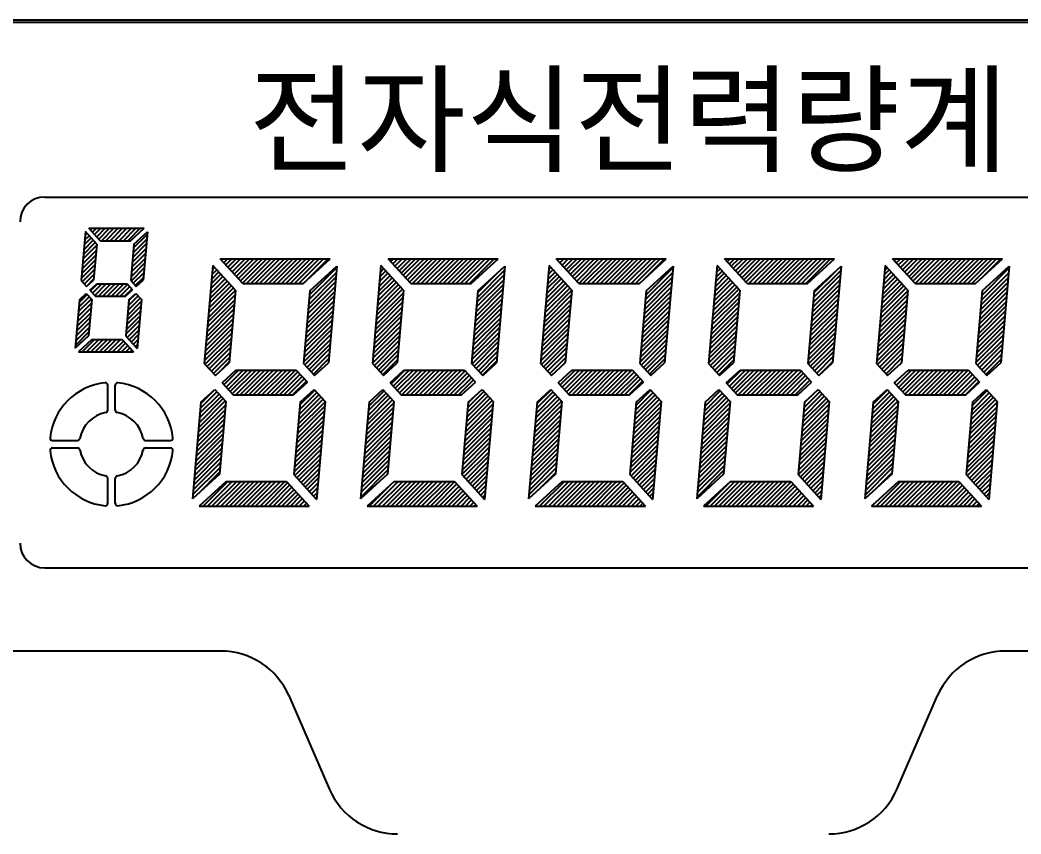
# Model space of a CAD drawing. Header units: millimetres. Extents: x 0 to 210250, y 0 to 148500.
# Drawn here: x 86733 to 89568, y 126337 to 128642 of the extents above; entities that cross this region are included whole.
import ezdxf

# ---------------------------------------------------------------- set-up
doc = ezdxf.new("R2010")
doc.units = ezdxf.units.MM
doc.header["$LTSCALE"] = 250
doc.header["$MEASUREMENT"] = 0
doc.layers.add('원격검침', color=3, linetype='Continuous')
doc.styles.add('울릉도M', font='')
doc.styles.get('울릉도M').set_extended_font_data('HY울릉도L')

msp = doc.modelspace()

# ---------------------------------------------------------------- linework, layer by layer
at = {"layer": '원격검침', "color": 3}
for p, q in [((91445.4, 128641.6), (85364.8, 128641.6)), ((91445.4, 128634.6), (85364.8, 128634.6)), ((86803.2, 128140.5), (90022.4, 128140.5)), ((86918.2, 128042.5), (86906.1, 127903.9)), ((86916.1, 128018.5), (86928.7, 128031)), ((86917.3, 128032.1), (86922.8, 128037.5)), ((86950.3, 128007.5), (86918.2, 128042.5)), ((86928.5, 128051.9), (87084.3, 128051.9)), ((86960.6, 128016.9), (86928.5, 128051.9)), ((86932.7, 128047.4), (86937.2, 128051.9)), ((86938.6, 128041), (86949.5, 128051.9)), ((86944.5, 128034.5), (86961.9, 128051.9)), ((86950.4, 128028), (86974.3, 128051.9)), ((86956.3, 128021.6), (86986.6, 128051.9)), ((86964, 128016.9), (86999, 128051.9)), ((86976.4, 128016.9), (87011.4, 128051.9)), ((86988.8, 128016.9), (87023.8, 128051.9)), ((87001.1, 128016.9), (87036.1, 128051.9)), ((87013.5, 128016.9), (87048.5, 128051.9)), ((87025.9, 128016.9), (87060.9, 128051.9)), ((87038.3, 128016.9), (87073.2, 128051.9)), ((87046.1, 128016.9), (87084.3, 128051.9)), ((87054.7, 127996.2), (87093.2, 128034.7)), ((87055.6, 128006.6), (87093.8, 128041.6)), ((87093.8, 128041.6), (87081.8, 127904.8)), ((86911.4, 127964.3), (86949.9, 128002.8)), ((86912.6, 127977.8), (86946.4, 128011.7)), ((86913.7, 127991.4), (86940.5, 128018.1)), ((86914.9, 128004.9), (86934.6, 128024.6)), ((86950.3, 128007.5), (86941.3, 127904.8)), ((86960.6, 128016.9), (87046.1, 128016.9)), ((87055.6, 128006.6), (87046.6, 127903.9)), ((87052.3, 127969.1), (87090.8, 128007.6)), ((87053.5, 127982.7), (87092, 128021.2)), ((86909, 127937.2), (86947.5, 127975.6)), ((86910.2, 127950.7), (86948.7, 127989.2)), ((87049.9, 127942), (87088.4, 127980.5)), ((87051.1, 127955.5), (87089.6, 127994)), ((86906.6, 127910), (86945.1, 127948.5)), ((86907.8, 127923.6), (86946.3, 127962.1)), ((87047.5, 127914.9), (87086, 127953.4)), ((87048.7, 127928.4), (87087.2, 127966.9)), ((87279.4, 127946.6), (87255.1, 127669.5)), ((87278.4, 127935.4), (87284.3, 127941.3)), ((87343.5, 127876.6), (87279.4, 127946.6)), ((87300, 127965.5), (87611.6, 127965.5)), ((87364.2, 127895.5), (87300, 127965.5)), ((87304.1, 127961.1), (87308.5, 127965.5)), ((87310, 127954.6), (87320.9, 127965.5)), ((87315.9, 127948.2), (87333.2, 127965.5)), ((87321.8, 127941.7), (87345.6, 127965.5)), ((87327.7, 127935.3), (87358, 127965.5)), ((87333.6, 127928.8), (87370.3, 127965.5)), ((87339.6, 127922.3), (87382.7, 127965.5)), ((87345.5, 127915.9), (87395.1, 127965.5)), ((87351.4, 127909.4), (87407.5, 127965.5)), ((87357.3, 127903), (87419.8, 127965.5)), ((87363.2, 127896.5), (87432.2, 127965.5)), ((87374.6, 127895.5), (87444.6, 127965.5)), ((87387, 127895.5), (87456.9, 127965.5)), ((87399.3, 127895.5), (87469.3, 127965.5)), ((87411.7, 127895.5), (87481.7, 127965.5)), ((87424.1, 127895.5), (87494, 127965.5)), ((87436.4, 127895.5), (87506.4, 127965.5)), ((87448.8, 127895.5), (87518.8, 127965.5)), ((87461.2, 127895.5), (87531.2, 127965.5)), ((87473.6, 127895.5), (87543.5, 127965.5)), ((87485.9, 127895.5), (87555.9, 127965.5)), ((87498.3, 127895.5), (87568.3, 127965.5)), ((87510.7, 127895.5), (87580.6, 127965.5)), ((87523, 127895.5), (87593, 127965.5)), ((87535.2, 127895.5), (87611.6, 127965.5)), ((87537.7, 127897.8), (87605.4, 127965.5)), ((87553.1, 127863.8), (87630.1, 127940.7)), ((87554.1, 127874.9), (87630.5, 127944.9)), ((87630.5, 127944.9), (87606.5, 127671.2)), ((87755.3, 127946.6), (87731, 127669.5)), ((87754.9, 127941.8), (87757.4, 127944.3)), ((87819.4, 127876.6), (87755.3, 127946.6)), ((87775.9, 127965.5), (88087.5, 127965.5)), ((87840, 127895.5), (87775.9, 127965.5)), ((87777.2, 127964.1), (87778.6, 127965.5)), ((87783.1, 127957.6), (87791, 127965.5)), ((87789, 127951.2), (87803.3, 127965.5)), ((87794.9, 127944.7), (87815.7, 127965.5)), ((87800.9, 127938.3), (87828.1, 127965.5)), ((87806.8, 127931.8), (87840.4, 127965.5)), ((87812.7, 127925.4), (87852.8, 127965.5)), ((87818.6, 127918.9), (87865.2, 127965.5)), ((87824.5, 127912.4), (87877.6, 127965.5)), ((87830.4, 127906), (87889.9, 127965.5)), ((87836.3, 127899.5), (87902.3, 127965.5)), ((87844.7, 127895.5), (87914.7, 127965.5)), ((87857.1, 127895.5), (87927, 127965.5)), ((87869.4, 127895.5), (87939.4, 127965.5)), ((87881.8, 127895.5), (87951.8, 127965.5)), ((87894.2, 127895.5), (87964.2, 127965.5)), ((87906.5, 127895.5), (87976.5, 127965.5)), ((87918.9, 127895.5), (87988.9, 127965.5)), ((87931.3, 127895.5), (88001.3, 127965.5)), ((87943.7, 127895.5), (88013.6, 127965.5)), ((87956, 127895.5), (88026, 127965.5)), ((87968.4, 127895.5), (88038.4, 127965.5)), ((87980.8, 127895.5), (88050.8, 127965.5)), ((87993.1, 127895.5), (88063.1, 127965.5)), ((88005.5, 127895.5), (88075.5, 127965.5)), ((88011.1, 127895.5), (88087.5, 127965.5)), ((88030, 127874.9), (88106.4, 127944.9)), ((88106.4, 127944.9), (88082.4, 127671.2)), ((88231.2, 127946.6), (88206.9, 127669.5)), ((88230.1, 127934.5), (88236.4, 127940.8)), ((88295.3, 127876.6), (88231.2, 127946.6)), ((88251.8, 127965.5), (88563.3, 127965.5)), ((88315.9, 127895.5), (88251.8, 127965.5)), ((88256.2, 127960.7), (88261.1, 127965.5)), ((88262.1, 127954.2), (88273.4, 127965.5)), ((88268.1, 127947.7), (88285.8, 127965.5)), ((88274, 127941.3), (88298.2, 127965.5)), ((88279.9, 127934.8), (88310.6, 127965.5)), ((88285.8, 127928.4), (88322.9, 127965.5)), ((88291.7, 127921.9), (88335.3, 127965.5)), ((88297.6, 127915.5), (88347.7, 127965.5)), ((88303.6, 127909), (88360, 127965.5)), ((88309.5, 127902.6), (88372.4, 127965.5)), ((88315.4, 127896.1), (88384.8, 127965.5)), ((88327.2, 127895.5), (88397.2, 127965.5)), ((88339.5, 127895.5), (88409.5, 127965.5)), ((88351.9, 127895.5), (88412.8, 127956.4)), ((88364.3, 127895.5), (88412.8, 127944)), ((88412.8, 127956.4), (88421.9, 127965.5)), ((88412.8, 127944), (88434.3, 127965.5)), ((88412.8, 127931.7), (88446.6, 127965.5)), ((88412.8, 127919.3), (88459, 127965.5)), ((88412.8, 127906.9), (88471.4, 127965.5)), ((88413.8, 127895.5), (88483.8, 127965.5)), ((88426.1, 127895.5), (88496.1, 127965.5)), ((88438.5, 127895.5), (88508.5, 127965.5)), ((88450.9, 127895.5), (88520.9, 127965.5)), ((88463.3, 127895.5), (88533.2, 127965.5)), ((88475.6, 127895.5), (88545.6, 127965.5)), ((88487, 127895.5), (88563.3, 127965.5)), ((88499.3, 127906.8), (88558, 127965.5)), ((88505.9, 127874.9), (88582.3, 127944.9)), ((88582.3, 127944.9), (88558.3, 127671.2)), ((88707, 127946.6), (88682.8, 127669.5)), ((88706.5, 127940.8), (88709.5, 127943.9)), ((88771.2, 127876.6), (88707, 127946.6)), ((88727.7, 127965.5), (89039.2, 127965.5)), ((88791.8, 127895.5), (88727.7, 127965.5)), ((88729.4, 127963.7), (88731.2, 127965.5)), ((88735.3, 127957.2), (88743.6, 127965.5)), ((88741.2, 127950.8), (88755.9, 127965.5)), ((88747.1, 127944.3), (88768.3, 127965.5)), ((88753, 127937.8), (88780.7, 127965.5)), ((88758.9, 127931.4), (88793, 127965.5)), ((88764.8, 127924.9), (88805.4, 127965.5)), ((88770.8, 127918.5), (88817.8, 127965.5)), ((88776.7, 127912), (88830.2, 127965.5)), ((88782.6, 127905.6), (88842.5, 127965.5)), ((88788.5, 127899.1), (88854.9, 127965.5)), ((88797.3, 127895.5), (88867.3, 127965.5)), ((88809.7, 127895.5), (88879.6, 127965.5)), ((88822, 127895.5), (88892, 127965.5)), ((88834.4, 127895.5), (88904.4, 127965.5)), ((88846.8, 127895.5), (88916.8, 127965.5)), ((88859.1, 127895.5), (88929.1, 127965.5)), ((88871.5, 127895.5), (88941.5, 127965.5)), ((88883.9, 127895.5), (88953.9, 127965.5)), ((88896.3, 127895.5), (88966.2, 127965.5)), ((88908.6, 127895.5), (88978.6, 127965.5)), ((88921, 127895.5), (88991, 127965.5)), ((88933.4, 127895.5), (89003.4, 127965.5)), ((88945.7, 127895.5), (89015.7, 127965.5)), ((88958.1, 127895.5), (89028.1, 127965.5)), ((88962.9, 127895.5), (89039.2, 127965.5)), ((88981.8, 127874.9), (89058.1, 127944.9)), ((89058.1, 127944.9), (89034.2, 127671.2)), ((89182.9, 127946.6), (89158.7, 127669.5)), ((89247.1, 127876.6), (89182.9, 127946.6)), ((89203.6, 127965.5), (89515.1, 127965.5)), ((89267.7, 127895.5), (89203.6, 127965.5)), ((89208.4, 127960.2), (89213.7, 127965.5)), ((89214.3, 127953.8), (89226, 127965.5)), ((89220.2, 127947.3), (89238.4, 127965.5)), ((89226.1, 127940.9), (89250.8, 127965.5)), ((89232.1, 127934.4), (89263.2, 127965.5)), ((89238, 127927.9), (89275.5, 127965.5)), ((89243.9, 127921.5), (89287.9, 127965.5)), ((89249.8, 127915), (89300.3, 127965.5)), ((89255.7, 127908.6), (89312.6, 127965.5)), ((89261.6, 127902.1), (89325, 127965.5)), ((89267.5, 127895.7), (89337.4, 127965.5)), ((89279.8, 127895.5), (89349.8, 127965.5)), ((89292.1, 127895.5), (89362.1, 127965.5)), ((89304.5, 127895.5), (89374.5, 127965.5)), ((89316.9, 127895.5), (89386.9, 127965.5)), ((89329.3, 127895.5), (89399.2, 127965.5)), ((89341.6, 127895.5), (89411.6, 127965.5)), ((89354, 127895.5), (89424, 127965.5)), ((89366.4, 127895.5), (89436.4, 127965.5)), ((89378.7, 127895.5), (89448.7, 127965.5)), ((89391.1, 127895.5), (89461.1, 127965.5)), ((89403.5, 127895.5), (89473.5, 127965.5)), ((89415.9, 127895.5), (89485.8, 127965.5)), ((89428.2, 127895.5), (89498.2, 127965.5)), ((89438.7, 127895.5), (89515.1, 127965.5)), ((89457.7, 127874.9), (89534, 127944.9)), ((89460.9, 127915.8), (89510.6, 127965.5)), ((89534, 127944.9), (89510.1, 127671.2)), ((86909.3, 127900.4), (86943.9, 127935)), ((86915.2, 127893.9), (86942.7, 127921.4)), ((87047.7, 127902.7), (87084.9, 127939.8)), ((87053.6, 127896.2), (87083.7, 127926.3)), ((87059.6, 127889.8), (87082.5, 127912.7)), ((87273.7, 127881.2), (87307.9, 127915.4)), ((87274.9, 127894.8), (87302, 127921.9)), ((87276, 127908.3), (87296.1, 127928.4)), ((87277.2, 127921.9), (87290.2, 127934.8)), ((87550.8, 127836.6), (87627.8, 127913.6)), ((87552, 127850.2), (87628.9, 127927.2)), ((87750.1, 127887.5), (87781, 127918.5)), ((87751.3, 127901.1), (87775.1, 127924.9)), ((87752.5, 127914.6), (87769.2, 127931.4)), ((87753.7, 127928.2), (87763.3, 127937.8)), ((88027.2, 127843), (88104.2, 127920)), ((88028.4, 127856.5), (88105.4, 127933.5)), ((88029.6, 127870.1), (88082.2, 127922.7)), ((88225.4, 127880.3), (88260.1, 127915)), ((88226.5, 127893.8), (88254.2, 127921.5)), ((88227.7, 127907.4), (88248.2, 127927.9)), ((88228.9, 127921), (88242.3, 127934.4)), ((88376.7, 127895.5), (88412.8, 127931.7)), ((88389, 127895.5), (88412.8, 127919.3)), ((88502.5, 127835.7), (88579.4, 127912.7)), ((88503.6, 127849.3), (88580.6, 127926.3)), ((88504.8, 127862.9), (88581.8, 127939.8)), ((88701.8, 127886.6), (88733.2, 127918)), ((88703, 127900.2), (88727.3, 127924.5)), ((88704.2, 127913.7), (88721.4, 127930.9)), ((88705.4, 127927.3), (88715.5, 127937.4)), ((88978.9, 127842.1), (89055.9, 127919.1)), ((88980.1, 127855.6), (89057.1, 127932.6)), ((88981.3, 127869.2), (89043.8, 127931.7)), ((89177, 127879.4), (89212.2, 127914.6)), ((89178.2, 127892.9), (89206.3, 127921)), ((89179.4, 127906.5), (89200.4, 127927.5)), ((89180.6, 127920.1), (89194.5, 127934)), ((89181.8, 127933.6), (89188.6, 127940.4)), ((89455.3, 127848.4), (89532.3, 127925.4)), ((89456.5, 127861.9), (89533.5, 127938.9)), ((86906.1, 127903.9), (86921.7, 127886.8)), ((86921.2, 127887.5), (86941.6, 127907.9)), ((86921.7, 127886.8), (86941.3, 127904.8)), ((86931.2, 127876.5), (86950.7, 127894.5)), ((86933, 127874.5), (86952.9, 127894.5)), ((86938.9, 127868.1), (86965.3, 127894.5)), ((86944.8, 127861.6), (86977.6, 127894.5)), ((86950.7, 127894.5), (87036.3, 127894.5)), ((86955, 127859.5), (86990, 127894.5)), ((86967.4, 127859.5), (87002.4, 127894.5)), ((86979.8, 127859.5), (87014.8, 127894.5)), ((86992.1, 127859.5), (87027.1, 127894.5)), ((87004.5, 127859.5), (87037.8, 127892.8)), ((87016.9, 127859.5), (87043.7, 127886.3)), ((87036.3, 127894.5), (87051.9, 127877.4)), ((87046.6, 127903.9), (87062.2, 127886.8)), ((87062.2, 127886.8), (87081.8, 127904.8)), ((87268.9, 127827), (87331.6, 127889.6)), ((87270.1, 127840.5), (87325.7, 127896.1)), ((87271.3, 127854.1), (87319.7, 127902.5)), ((87272.5, 127867.6), (87313.8, 127909)), ((87364.2, 127895.5), (87535.2, 127895.5)), ((87548.4, 127809.5), (87625.4, 127886.5)), ((87549.6, 127823.1), (87626.6, 127900.1)), ((87744.2, 127819.7), (87810.6, 127886.2)), ((87745.4, 127833.3), (87804.7, 127892.6)), ((87746.5, 127846.9), (87798.8, 127899.1)), ((87747.7, 127860.4), (87792.9, 127905.5)), ((87748.9, 127874), (87787, 127912)), ((87840, 127895.5), (88011.1, 127895.5)), ((88024.8, 127815.9), (88101.8, 127892.8)), ((88026, 127829.4), (88103, 127906.4)), ((88220.6, 127826.1), (88283.7, 127889.2)), ((88221.8, 127839.6), (88277.8, 127895.6)), ((88223, 127853.2), (88271.9, 127902.1)), ((88224.2, 127866.7), (88266, 127908.6)), ((88315.9, 127895.5), (88487, 127895.5)), ((88401.4, 127895.5), (88412.8, 127906.9)), ((88500.1, 127808.6), (88577.1, 127885.6)), ((88501.3, 127822.2), (88578.3, 127899.2)), ((88695.9, 127818.8), (88762.8, 127885.7)), ((88697, 127832.4), (88756.9, 127892.2)), ((88698.2, 127845.9), (88751, 127898.7)), ((88699.4, 127859.5), (88745, 127905.1)), ((88700.6, 127873.1), (88739.1, 127911.6)), ((88791.8, 127895.5), (88962.9, 127895.5)), ((88976.5, 127815), (89053.5, 127891.9)), ((88977.7, 127828.5), (89054.7, 127905.5)), ((89172.3, 127825.2), (89235.9, 127888.8)), ((89173.5, 127838.7), (89230, 127895.2)), ((89174.7, 127852.3), (89224.1, 127901.7)), ((89175.9, 127865.8), (89218.2, 127908.1)), ((89267.7, 127895.5), (89438.7, 127895.5)), ((89451.8, 127807.7), (89528.8, 127884.7)), ((89453, 127821.3), (89529.9, 127898.3)), ((89454.1, 127834.8), (89531.1, 127911.8)), ((86899.5, 127828.7), (86929, 127858.2)), ((86900.7, 127842.2), (86923.1, 127864.6)), ((86901.3, 127849.1), (86920.9, 127867.1)), ((86920.9, 127867.1), (86936.5, 127850)), ((86931.2, 127876.5), (86946.8, 127859.5)), ((86946.8, 127859.5), (87032.3, 127859.5)), ((87029.2, 127859.5), (87049.6, 127879.9)), ((87032.3, 127859.5), (87051.9, 127877.4)), ((87040.4, 127833.5), (87067.4, 127860.5)), ((87041.6, 127847.1), (87061.5, 127866.9)), ((87041.8, 127849.1), (87061.4, 127867.1)), ((87061.4, 127867.1), (87077, 127850)), ((87265.4, 127786.3), (87342.4, 127863.3)), ((87266.6, 127799.9), (87343.4, 127876.7)), ((87267.7, 127813.4), (87337.5, 127883.2)), ((87343.5, 127876.6), (87325.5, 127671.2)), ((87554.1, 127874.9), (87536.1, 127669.5)), ((87546, 127782.4), (87623, 127859.4)), ((87547.2, 127796), (87624.2, 127873)), ((87740.6, 127779.1), (87817.6, 127856)), ((87741.8, 127792.6), (87818.8, 127869.6)), ((87743, 127806.2), (87816.5, 127879.7)), ((87819.4, 127876.6), (87801.4, 127671.2)), ((88030, 127874.9), (88012, 127669.5)), ((88022.5, 127788.7), (88099.4, 127865.7)), ((88023.7, 127802.3), (88100.6, 127879.3)), ((88217.1, 127785.4), (88294, 127862.4)), ((88218.2, 127798.9), (88295.2, 127875.9)), ((88219.4, 127812.5), (88289.7, 127882.7)), ((88295.3, 127876.6), (88277.3, 127671.2)), ((88505.9, 127874.9), (88487.9, 127669.5)), ((88497.7, 127781.5), (88574.7, 127858.5)), ((88498.9, 127795.1), (88575.9, 127872.1)), ((88693.5, 127791.7), (88770.5, 127868.7)), ((88694.7, 127805.3), (88768.7, 127879.3)), ((88771.2, 127876.6), (88753.2, 127671.2)), ((88981.8, 127874.9), (88963.8, 127669.5)), ((88974.2, 127787.8), (89051.1, 127864.8)), ((88975.3, 127801.4), (89052.3, 127878.4)), ((89168.7, 127784.5), (89245.7, 127861.5)), ((89169.9, 127798), (89246.9, 127875)), ((89171.1, 127811.6), (89241.8, 127882.3)), ((89247.1, 127876.6), (89229.1, 127671.2)), ((89457.7, 127874.9), (89439.7, 127669.5)), ((89449.4, 127780.6), (89526.4, 127857.6)), ((89450.6, 127794.2), (89527.6, 127871.1)), ((86901.3, 127849.1), (86889.3, 127712.3)), ((86897.1, 127801.6), (86935.6, 127840.1)), ((86898.3, 127815.1), (86934.9, 127851.7)), ((86936.5, 127850), (86927.5, 127747.3)), ((87041.8, 127849.1), (87032.8, 127746.4)), ((87036.9, 127792.9), (87075.4, 127831.4)), ((87038.1, 127806.4), (87076.6, 127844.9)), ((87039.2, 127820), (87073.3, 127854)), ((87077, 127850), (87064.9, 127711.5)), ((87263, 127759.2), (87340, 127836.2)), ((87264.2, 127772.7), (87341.2, 127849.7)), ((87543.7, 127755.3), (87620.6, 127832.3)), ((87544.8, 127768.9), (87621.8, 127845.8)), ((87738.2, 127751.9), (87815.2, 127828.9)), ((87739.4, 127765.5), (87816.4, 127842.5)), ((88020.1, 127761.6), (88097.1, 127838.6)), ((88021.3, 127775.2), (88098.3, 127852.2)), ((88214.7, 127758.3), (88291.7, 127835.3)), ((88215.9, 127771.8), (88292.9, 127848.8)), ((88495.3, 127754.4), (88572.3, 127831.4)), ((88496.5, 127768), (88573.5, 127844.9)), ((88689.9, 127751), (88766.9, 127828)), ((88691.1, 127764.6), (88768.1, 127841.6)), ((88692.3, 127778.2), (88769.3, 127855.1)), ((88971.8, 127760.7), (89048.8, 127837.7)), ((88973, 127774.3), (89050, 127851.3)), ((89166.4, 127757.4), (89243.4, 127834.4)), ((89167.6, 127770.9), (89244.5, 127847.9)), ((89447, 127753.5), (89524, 127830.5)), ((89448.2, 127767), (89525.2, 127844)), ((86893.6, 127760.9), (86932.1, 127799.4)), ((86894.8, 127774.5), (86933.3, 127813)), ((86896, 127788), (86934.4, 127826.5)), ((87034.5, 127765.7), (87073, 127804.2)), ((87035.7, 127779.3), (87074.2, 127817.8)), ((87260.6, 127732.1), (87337.6, 127809.1)), ((87261.8, 127745.6), (87338.8, 127822.6)), ((87541.3, 127728.2), (87618.3, 127805.2)), ((87542.5, 127741.7), (87619.5, 127818.7)), ((87735.9, 127724.8), (87812.9, 127801.8)), ((87737.1, 127738.4), (87814, 127815.4)), ((88017.7, 127734.5), (88094.7, 127811.5)), ((88018.9, 127748.1), (88095.9, 127825.1)), ((88212.3, 127731.2), (88289.3, 127808.1)), ((88213.5, 127744.7), (88290.5, 127821.7)), ((88493, 127727.3), (88570, 127804.3)), ((88494.2, 127740.8), (88571.1, 127817.8)), ((88687.6, 127723.9), (88764.5, 127800.9)), ((88688.7, 127737.5), (88765.7, 127814.5)), ((88969.4, 127733.6), (89046.4, 127810.6)), ((88970.6, 127747.2), (89047.6, 127824.1)), ((89164, 127730.3), (89241, 127807.2)), ((89165.2, 127743.8), (89242.2, 127820.8)), ((89444.7, 127726.4), (89521.6, 127803.4)), ((89445.8, 127739.9), (89522.8, 127816.9)), ((86891.2, 127733.8), (86929.7, 127772.3)), ((86892.4, 127747.3), (86930.9, 127785.8)), ((87033.3, 127752.2), (87071.8, 127790.7)), ((87036.2, 127742.7), (87070.6, 127777.1)), ((87258.2, 127705), (87335.2, 127781.9)), ((87259.4, 127718.5), (87336.4, 127795.5)), ((87538.9, 127701.1), (87615.9, 127778.1)), ((87540.1, 127714.6), (87617.1, 127791.6)), ((87733.5, 127697.7), (87810.5, 127774.7)), ((87734.7, 127711.3), (87811.7, 127788.3)), ((88014.2, 127693.8), (88091.1, 127770.8)), ((88015.3, 127707.4), (88092.3, 127784.4)), ((88016.5, 127721), (88093.5, 127797.9)), ((88209.9, 127704), (88286.9, 127781)), ((88211.1, 127717.6), (88288.1, 127794.6)), ((88490.6, 127700.2), (88567.6, 127777.2)), ((88491.8, 127713.7), (88568.8, 127790.7)), ((88685.2, 127696.8), (88762.2, 127773.8)), ((88686.4, 127710.4), (88763.4, 127787.4)), ((88967, 127706.5), (89044, 127783.5)), ((88968.2, 127720), (89045.2, 127797)), ((89161.6, 127703.1), (89238.6, 127780.1)), ((89162.8, 127716.7), (89239.8, 127793.7)), ((89442.3, 127699.3), (89519.3, 127776.2)), ((89443.5, 127712.8), (89520.5, 127789.8)), ((86927.5, 127747.3), (86889.3, 127712.3)), ((86890, 127720.2), (86928.5, 127758.7)), ((87032.8, 127746.4), (87064.9, 127711.5)), ((87042.1, 127736.3), (87069.4, 127763.6)), ((87048.1, 127729.8), (87068.2, 127750)), ((87255.9, 127677.8), (87332.9, 127754.8)), ((87257.1, 127691.4), (87334, 127768.4)), ((87536.5, 127674), (87613.5, 127750.9)), ((87537.7, 127687.5), (87614.7, 127764.5)), ((87731.1, 127670.6), (87808.1, 127747.6)), ((87732.3, 127684.2), (87809.3, 127761.1)), ((88013, 127680.3), (88090, 127757.3)), ((88013.2, 127668.2), (88088.8, 127743.7)), ((88207.6, 127676.9), (88284.6, 127753.9)), ((88208.8, 127690.5), (88285.7, 127767.5)), ((88488.2, 127673.1), (88565.2, 127750)), ((88489.4, 127686.6), (88566.4, 127763.6)), ((88682.8, 127669.7), (88759.8, 127746.7)), ((88684, 127683.3), (88761, 127760.2)), ((88964.7, 127679.4), (89041.6, 127756.4)), ((88965.4, 127667.7), (89040.5, 127742.8)), ((88965.8, 127692.9), (89042.8, 127769.9)), ((89159.3, 127676), (89236.2, 127753)), ((89160.4, 127689.6), (89237.4, 127766.6)), ((89439.9, 127672.1), (89516.9, 127749.1)), ((89441.1, 127685.7), (89518.1, 127762.7)), ((86937, 127737), (86898.8, 127702)), ((86908.9, 127702), (86943.9, 127737)), ((86921.3, 127702), (86956.3, 127737)), ((86933.6, 127702), (86968.6, 127737)), ((86937, 127737), (87022.5, 127737)), ((86946, 127702), (86981, 127737)), ((86958.4, 127702), (86993.4, 127737)), ((86970.8, 127702), (87005.7, 127737)), ((86983.1, 127702), (87018.1, 127737)), ((86995.5, 127702), (87026.3, 127732.8)), ((87007.9, 127702), (87032.2, 127726.4)), ((87020.2, 127702), (87038.1, 127719.9)), ((87022.5, 127737), (87054.6, 127702)), ((87054, 127723.4), (87067.1, 127736.4)), ((87059.9, 127716.9), (87065.9, 127722.9)), ((87257.4, 127667), (87331.7, 127741.3)), ((87263.3, 127660.5), (87330.5, 127727.7)), ((87269.2, 127654.1), (87329.3, 127714.1)), ((87540.1, 127665.2), (87612.3, 127737.4)), ((87546, 127658.7), (87611.2, 127723.8)), ((87736.5, 127663.6), (87806.9, 127734)), ((87742.4, 127657.1), (87805.7, 127720.5)), ((88019.1, 127661.7), (88087.6, 127730.2)), ((88025.1, 127655.3), (88086.4, 127716.6)), ((88209.6, 127666.6), (88283.4, 127740.4)), ((88215.5, 127660.1), (88282.2, 127726.8)), ((88492.3, 127664.7), (88564, 127736.5)), ((88498.2, 127658.3), (88562.8, 127722.9)), ((88688.6, 127663.1), (88758.6, 127733.1)), ((88694.5, 127656.7), (88757.4, 127719.6)), ((88971.3, 127661.3), (89039.3, 127729.2)), ((88977.2, 127654.8), (89038.1, 127715.7)), ((89161.7, 127666.1), (89235.1, 127739.5)), ((89167.7, 127659.7), (89233.9, 127725.9)), ((89444.4, 127664.3), (89515.7, 127735.6)), ((89450.4, 127657.8), (89514.5, 127722)), ((86898.8, 127702), (87054.6, 127702)), ((87032.6, 127702), (87044.1, 127713.5)), ((87045, 127702), (87050, 127707)), ((87275.2, 127647.6), (87328.1, 127700.6)), ((87281.1, 127641.2), (87326.9, 127687)), ((87551.9, 127652.2), (87610, 127710.3)), ((87557.9, 127645.8), (87608.8, 127696.7)), ((87748.3, 127650.6), (87804.6, 127706.9)), ((87754.2, 127644.2), (87803.4, 127693.4)), ((88031, 127648.8), (88085.2, 127703)), ((88036.9, 127642.3), (88084, 127689.5)), ((88221.4, 127653.7), (88281, 127713.2)), ((88227.3, 127647.2), (88279.8, 127699.7)), ((88233.2, 127640.8), (88278.6, 127686.1)), ((88504.1, 127651.8), (88561.7, 127709.4)), ((88510, 127645.4), (88560.5, 127695.8)), ((88700.4, 127650.2), (88756.2, 127706)), ((88706.4, 127643.8), (88755.1, 127692.5)), ((88983.1, 127648.4), (89036.9, 127702.1)), ((88989.1, 127641.9), (89035.7, 127688.6)), ((89173.6, 127653.2), (89232.7, 127712.3)), ((89179.5, 127646.8), (89231.5, 127698.8)), ((89456.3, 127651.4), (89513.3, 127708.5)), ((89462.2, 127644.9), (89512.2, 127694.9)), ((87255.1, 127669.5), (87286.4, 127635.4)), ((87286.4, 127635.4), (87325.5, 127671.2)), ((87300.8, 127648.6), (87325.7, 127673.5)), ((87536.1, 127669.5), (87567.4, 127635.4)), ((87563.8, 127639.3), (87607.6, 127683.2)), ((87567.4, 127635.4), (87606.5, 127671.2)), ((87731, 127669.5), (87762.3, 127635.4)), ((87760.1, 127637.7), (87802.2, 127679.8)), ((87762.3, 127635.4), (87801.4, 127671.2)), ((88012, 127669.5), (88043.3, 127635.4)), ((88042.8, 127635.9), (88082.8, 127675.9)), ((88043.3, 127635.4), (88082.4, 127671.2)), ((88206.9, 127669.5), (88238.2, 127635.4)), ((88238.2, 127635.4), (88277.3, 127671.2)), ((88262.5, 127657.6), (88277.4, 127672.6)), ((88487.9, 127669.5), (88519.2, 127635.4)), ((88515.9, 127638.9), (88559.3, 127682.2)), ((88519.2, 127635.4), (88558.3, 127671.2)), ((88682.8, 127669.5), (88714.1, 127635.4)), ((88712.3, 127637.3), (88753.9, 127678.9)), ((88714.1, 127635.4), (88753.2, 127671.2)), ((88963.8, 127669.5), (88995.1, 127635.4)), ((88995, 127635.5), (89034.5, 127675)), ((88995.1, 127635.4), (89034.2, 127671.2)), ((89158.7, 127669.5), (89190, 127635.4)), ((89185.4, 127640.3), (89230.3, 127685.2)), ((89190, 127635.4), (89229.1, 127671.2)), ((89224.1, 127666.7), (89229.1, 127671.7)), ((89439.7, 127669.5), (89471, 127635.4)), ((89468.1, 127638.5), (89511, 127681.3)), ((89471, 127635.4), (89510.1, 127671.2)), ((87305.3, 127614.7), (87344.5, 127650.6)), ((87310.7, 127608.9), (87352.3, 127650.6)), ((87316.6, 127602.4), (87364.7, 127650.6)), ((87322.5, 127596), (87377.1, 127650.6)), ((87328.4, 127589.5), (87389.4, 127650.6)), ((87334.3, 127583.1), (87401.8, 127650.6)), ((87344.2, 127580.6), (87414.2, 127650.6)), ((87344.5, 127650.6), (87515.5, 127650.6)), ((87356.6, 127580.6), (87426.6, 127650.6)), ((87368.9, 127580.6), (87438.9, 127650.6)), ((87381.3, 127580.6), (87451.3, 127650.6)), ((87393.7, 127580.6), (87463.7, 127650.6)), ((87406.1, 127580.6), (87476, 127650.6)), ((87418.4, 127580.6), (87488.4, 127650.6)), ((87430.8, 127580.6), (87500.8, 127650.6)), ((87443.2, 127580.6), (87513.2, 127650.6)), ((87455.5, 127580.6), (87520.3, 127645.3)), ((87467.9, 127580.6), (87526.2, 127638.9)), ((87480.3, 127580.6), (87532.1, 127632.4)), ((87515.5, 127650.6), (87546.8, 127616.4)), ((87781.2, 127614.7), (87820.3, 127650.6)), ((87783.8, 127611.9), (87822.4, 127650.6)), ((87789.7, 127605.5), (87834.8, 127650.6)), ((87795.6, 127599), (87847.2, 127650.6)), ((87801.5, 127592.5), (87859.6, 127650.6)), ((87807.4, 127586.1), (87871.9, 127650.6)), ((87814.3, 127580.6), (87884.3, 127650.6)), ((87820.3, 127650.6), (87991.4, 127650.6)), ((87826.7, 127580.6), (87896.7, 127650.6)), ((87839.1, 127580.6), (87909, 127650.6)), ((87851.4, 127580.6), (87921.4, 127650.6)), ((87863.8, 127580.6), (87933.8, 127650.6)), ((87876.2, 127580.6), (87946.1, 127650.6)), ((87888.5, 127580.6), (87958.5, 127650.6)), ((87900.9, 127580.6), (87970.9, 127650.6)), ((87913.3, 127580.6), (87983.3, 127650.6)), ((87925.7, 127580.6), (87993.4, 127648.4)), ((87938, 127580.6), (87999.3, 127641.9)), ((87950.4, 127580.6), (88005.3, 127635.4)), ((87962.8, 127580.6), (88011.2, 127629)), ((87991.4, 127650.6), (88022.7, 127616.4)), ((88257.1, 127614.7), (88296.2, 127650.6)), ((88262.8, 127608.5), (88304.9, 127650.6)), ((88268.7, 127602), (88317.3, 127650.6)), ((88274.7, 127595.6), (88329.7, 127650.6)), ((88280.6, 127589.1), (88342, 127650.6)), ((88286.5, 127582.6), (88354.4, 127650.6)), ((88296.2, 127650.6), (88467.3, 127650.6)), ((88296.8, 127580.6), (88366.8, 127650.6)), ((88309.2, 127580.6), (88379.1, 127650.6)), ((88321.5, 127580.6), (88391.5, 127650.6)), ((88333.9, 127580.6), (88403.9, 127650.6)), ((88346.3, 127580.6), (88412.8, 127647.1)), ((88358.6, 127580.6), (88412.8, 127634.8)), ((88412.8, 127647.1), (88416.3, 127650.6)), ((88412.8, 127634.8), (88428.6, 127650.6)), ((88412.8, 127622.4), (88441, 127650.6)), ((88412.8, 127610), (88453.4, 127650.6)), ((88412.8, 127597.6), (88465.7, 127650.6)), ((88412.8, 127585.3), (88472.5, 127644.9)), ((88420.5, 127580.6), (88478.4, 127638.5)), ((88432.9, 127580.6), (88484.3, 127632)), ((88467.3, 127650.6), (88498.5, 127616.4)), ((88733, 127614.7), (88772.1, 127650.6)), ((88735.9, 127611.5), (88775, 127650.6)), ((88741.9, 127605), (88787.4, 127650.6)), ((88747.8, 127598.6), (88799.8, 127650.6)), ((88753.7, 127592.1), (88812.1, 127650.6)), ((88759.6, 127585.7), (88824.5, 127650.6)), ((88766.9, 127580.6), (88836.9, 127650.6)), ((88772.1, 127650.6), (88943.2, 127650.6)), ((88779.3, 127580.6), (88849.3, 127650.6)), ((88791.6, 127580.6), (88861.6, 127650.6)), ((88804, 127580.6), (88874, 127650.6)), ((88816.4, 127580.6), (88886.4, 127650.6)), ((88828.8, 127580.6), (88898.7, 127650.6)), ((88841.1, 127580.6), (88911.1, 127650.6)), ((88853.5, 127580.6), (88923.5, 127650.6)), ((88865.9, 127580.6), (88935.9, 127650.6)), ((88878.2, 127580.6), (88945.6, 127647.9)), ((88890.6, 127580.6), (88951.5, 127641.5)), ((88903, 127580.6), (88957.4, 127635)), ((88943.2, 127650.6), (88974.4, 127616.4)), ((89208.9, 127614.7), (89248, 127650.6)), ((89215, 127608), (89257.5, 127650.6)), ((89220.9, 127601.6), (89269.9, 127650.6)), ((89226.8, 127595.1), (89282.3, 127650.6)), ((89232.7, 127588.7), (89294.6, 127650.6)), ((89238.6, 127582.2), (89307, 127650.6)), ((89248, 127650.6), (89419, 127650.6)), ((89249.4, 127580.6), (89319.4, 127650.6)), ((89261.8, 127580.6), (89331.7, 127650.6)), ((89274.1, 127580.6), (89344.1, 127650.6)), ((89286.5, 127580.6), (89356.5, 127650.6)), ((89298.9, 127580.6), (89368.9, 127650.6)), ((89311.2, 127580.6), (89381.2, 127650.6)), ((89323.6, 127580.6), (89393.6, 127650.6)), ((89336, 127580.6), (89406, 127650.6)), ((89348.4, 127580.6), (89418.3, 127650.6)), ((89360.7, 127580.6), (89424.6, 127644.5)), ((89373.1, 127580.6), (89430.5, 127638)), ((89385.5, 127580.6), (89436.5, 127631.6)), ((89419, 127650.6), (89450.3, 127616.4)), ((86981.7, 127537), (86981.7, 127607.7)), ((87002.7, 127537), (87002.7, 127607.7)), ((87305.3, 127614.7), (87336.6, 127580.6)), ((87492.7, 127580.6), (87538, 127626)), ((87505, 127580.6), (87544, 127619.5)), ((87507.7, 127580.6), (87546.8, 127616.4)), ((87781.2, 127614.7), (87812.5, 127580.6)), ((87975.1, 127580.6), (88017.1, 127622.5)), ((87983.5, 127580.6), (88022.7, 127616.4)), ((88257.1, 127614.7), (88288.4, 127580.6)), ((88371, 127580.6), (88412.8, 127622.4)), ((88383.4, 127580.6), (88412.8, 127610)), ((88445.2, 127580.6), (88490.2, 127625.5)), ((88457.6, 127580.6), (88496.1, 127619.1)), ((88459.4, 127580.6), (88498.5, 127616.4)), ((88733, 127614.7), (88764.3, 127580.6)), ((88915.4, 127580.6), (88963.3, 127628.6)), ((88927.7, 127580.6), (88969.2, 127622.1)), ((88935.3, 127580.6), (88974.4, 127616.4)), ((89208.9, 127614.7), (89240.1, 127580.6)), ((89209.1, 127614.5), (89213.9, 127619.3)), ((89397.8, 127580.6), (89442.4, 127625.1)), ((89410.2, 127580.6), (89448.3, 127618.7)), ((89411.2, 127580.6), (89450.3, 127616.4)), ((87241.6, 127515.1), (87302.7, 127576.2)), ((87242.8, 127528.7), (87296.8, 127582.6)), ((87244, 127542.3), (87290.8, 127589.1)), ((87245.2, 127555.8), (87284.9, 127595.5)), ((87245.6, 127559.9), (87284.7, 127595.8)), ((87284.7, 127595.8), (87316, 127561.7)), ((87336.6, 127580.6), (87507.7, 127580.6)), ((87522.3, 127511.3), (87585.4, 127574.3)), ((87523.5, 127524.8), (87579.5, 127580.8)), ((87524.7, 127538.4), (87573.5, 127587.2)), ((87525.9, 127551.9), (87567.6, 127593.7)), ((87526.6, 127559.9), (87565.7, 127595.8)), ((87565.7, 127595.8), (87597, 127561.7)), ((87716.9, 127507.9), (87781.7, 127572.7)), ((87718.1, 127521.5), (87775.8, 127579.2)), ((87719.3, 127535), (87769.9, 127585.6)), ((87720.5, 127548.6), (87764, 127592.1)), ((87721.4, 127559.9), (87760.6, 127595.8)), ((87760.6, 127595.8), (87791.8, 127561.7)), ((87812.5, 127580.6), (87983.5, 127580.6)), ((87998.7, 127517.6), (88058.5, 127577.3)), ((87999.9, 127531.1), (88052.6, 127583.8)), ((88001.1, 127544.7), (88046.7, 127590.3)), ((88002.3, 127558.3), (88020.8, 127576.8)), ((88002.4, 127559.9), (88041.6, 127595.8)), ((88041.6, 127595.8), (88072.8, 127561.7)), ((88193.3, 127514.2), (88254.8, 127575.7)), ((88194.5, 127527.8), (88248.9, 127582.2)), ((88195.7, 127541.4), (88243, 127588.7)), ((88196.9, 127554.9), (88237.1, 127595.1)), ((88197.3, 127559.9), (88236.5, 127595.8)), ((88236.5, 127595.8), (88267.7, 127561.7)), ((88288.4, 127580.6), (88459.4, 127580.6)), ((88395.8, 127580.6), (88412.8, 127597.6)), ((88408.1, 127580.6), (88412.8, 127585.3)), ((88474, 127510.4), (88537.5, 127573.9)), ((88475.2, 127523.9), (88531.6, 127580.4)), ((88476.4, 127537.5), (88525.7, 127586.8)), ((88477.6, 127551), (88519.8, 127593.3)), ((88478.3, 127559.9), (88517.5, 127595.8)), ((88517.5, 127595.8), (88548.7, 127561.7)), ((88668.6, 127507), (88733.9, 127572.3)), ((88669.8, 127520.6), (88728, 127578.8)), ((88671, 127534.1), (88722, 127585.2)), ((88672.1, 127547.7), (88716.1, 127591.7)), ((88673.2, 127559.9), (88712.3, 127595.8)), ((88712.3, 127595.8), (88743.6, 127561.7)), ((88764.3, 127580.6), (88935.3, 127580.6)), ((88950.4, 127516.7), (89010.7, 127576.9)), ((88951.6, 127530.2), (89004.7, 127583.4)), ((88952.8, 127543.8), (88998.8, 127589.8)), ((88954, 127557.4), (88982.5, 127585.8)), ((88954.2, 127559.9), (88993.3, 127595.8)), ((88993.3, 127595.8), (89024.6, 127561.7)), ((89145, 127513.3), (89207, 127575.3)), ((89146.2, 127526.9), (89201.1, 127581.8)), ((89147.4, 127540.4), (89195.2, 127588.2)), ((89148.6, 127554), (89189.3, 127594.7)), ((89149.1, 127559.9), (89188.2, 127595.8)), ((89188.2, 127595.8), (89219.5, 127561.7)), ((89240.1, 127580.6), (89411.2, 127580.6)), ((89425.7, 127509.5), (89489.7, 127573.5)), ((89426.9, 127523), (89483.8, 127579.9)), ((89428.1, 127536.6), (89477.9, 127586.4)), ((89429.2, 127550.1), (89471.9, 127592.8)), ((89430.1, 127559.9), (89469.2, 127595.8)), ((89469.2, 127595.8), (89500.5, 127561.7)), ((87245.6, 127559.9), (87221.6, 127286.3)), ((87238.1, 127474.5), (87315.1, 127551.5)), ((87239.3, 127488), (87314.5, 127563.3)), ((87240.5, 127501.6), (87308.6, 127569.7)), ((87316, 127561.7), (87298, 127356.3)), ((87526.6, 127559.9), (87508.6, 127354.6)), ((87518.7, 127470.6), (87595.7, 127547.6)), ((87519.9, 127484.2), (87596.9, 127561.1)), ((87521.1, 127497.7), (87591.3, 127567.9)), ((87597, 127561.7), (87572.7, 127284.6)), ((87721.4, 127559.9), (87697.5, 127286.3)), ((87713.3, 127467.2), (87790.3, 127544.2)), ((87714.5, 127480.8), (87791.5, 127557.8)), ((87715.7, 127494.4), (87787.6, 127566.3)), ((87791.8, 127561.7), (87773.9, 127356.3)), ((88002.4, 127559.9), (87984.5, 127354.6)), ((87995.2, 127476.9), (88072.2, 127553.9)), ((87996.4, 127490.5), (88070.3, 127564.4)), ((87997.6, 127504), (88064.4, 127570.9)), ((88072.8, 127561.7), (88048.6, 127284.6)), ((88197.3, 127559.9), (88173.4, 127286.3)), ((88189.8, 127473.6), (88266.8, 127550.6)), ((88191, 127487.1), (88266.7, 127562.8)), ((88192.1, 127500.7), (88260.8, 127569.3)), ((88267.7, 127561.7), (88249.8, 127356.3)), ((88478.3, 127559.9), (88460.4, 127354.6)), ((88470.4, 127469.7), (88547.4, 127546.7)), ((88471.6, 127483.2), (88548.6, 127560.2)), ((88472.8, 127496.8), (88543.4, 127567.4)), ((88548.7, 127561.7), (88524.5, 127284.6)), ((88673.2, 127559.9), (88649.3, 127286.3)), ((88666.2, 127479.9), (88743.2, 127556.9)), ((88667.4, 127493.5), (88739.8, 127565.8)), ((88743.6, 127561.7), (88725.6, 127356.3)), ((88954.2, 127559.9), (88936.2, 127354.6)), ((88946.9, 127476), (89023.9, 127553)), ((88948.1, 127489.6), (89022.5, 127564)), ((88949.2, 127503.1), (89016.6, 127570.5)), ((89024.6, 127561.7), (89000.4, 127284.6)), ((89149.1, 127559.9), (89125.2, 127286.3)), ((89141.5, 127472.7), (89218.4, 127549.6)), ((89142.6, 127486.2), (89218.8, 127562.4)), ((89143.8, 127499.8), (89212.9, 127568.9)), ((89219.5, 127561.7), (89201.5, 127356.3)), ((89430.1, 127559.9), (89412.1, 127354.6)), ((89422.1, 127468.8), (89499.1, 127545.8)), ((89423.3, 127482.3), (89500.3, 127559.3)), ((89424.5, 127495.9), (89495.6, 127567)), ((89500.5, 127561.7), (89476.3, 127284.6)), ((87235.7, 127447.4), (87312.7, 127524.3)), ((87236.9, 127460.9), (87313.9, 127537.9)), ((87516.4, 127443.5), (87593.4, 127520.5)), ((87517.6, 127457), (87594.5, 127534)), ((87711, 127440.1), (87787.9, 127517.1)), ((87712.1, 127453.7), (87789.1, 127530.7)), ((87992.8, 127449.8), (88069.8, 127526.8)), ((87994, 127463.4), (88071, 127540.3)), ((88187.4, 127446.5), (88264.4, 127523.4)), ((88188.6, 127460), (88265.6, 127537)), ((88468.1, 127442.6), (88545, 127519.6)), ((88469.2, 127456.1), (88546.2, 127533.1)), ((88662.7, 127439.2), (88739.6, 127516.2)), ((88663.8, 127452.8), (88740.8, 127529.8)), ((88665, 127466.3), (88742, 127543.3)), ((88944.5, 127448.9), (89021.5, 127525.9)), ((88945.7, 127462.5), (89022.7, 127539.4)), ((89139.1, 127445.5), (89216.1, 127522.5)), ((89140.3, 127459.1), (89217.3, 127536.1)), ((89419.8, 127441.7), (89496.7, 127518.7)), ((89420.9, 127455.2), (89497.9, 127532.2)), ((87233.3, 127420.2), (87310.3, 127497.2)), ((87234.5, 127433.8), (87311.5, 127510.8)), ((87514, 127416.4), (87591, 127493.3)), ((87515.2, 127429.9), (87592.2, 127506.9)), ((87708.6, 127413), (87785.6, 127490)), ((87709.8, 127426.6), (87786.8, 127503.6)), ((87990.4, 127422.7), (88067.4, 127499.7)), ((87991.6, 127436.2), (88068.6, 127513.2)), ((88185, 127419.3), (88262, 127496.3)), ((88186.2, 127432.9), (88263.2, 127509.9)), ((88465.7, 127415.5), (88542.7, 127492.4)), ((88466.9, 127429), (88543.9, 127506)), ((88660.3, 127412.1), (88737.3, 127489.1)), ((88661.5, 127425.7), (88738.5, 127502.6)), ((88942.1, 127421.8), (89019.1, 127498.8)), ((88943.3, 127435.3), (89020.3, 127512.3)), ((89136.7, 127418.4), (89213.7, 127495.4)), ((89137.9, 127432), (89214.9, 127509)), ((89417.4, 127414.6), (89494.4, 127491.5)), ((89418.6, 127428.1), (89495.5, 127505.1)), ((87231, 127393.1), (87308, 127470.1)), ((87232.2, 127406.7), (87309.1, 127483.7)), ((87511.6, 127389.2), (87588.6, 127466.2)), ((87512.8, 127402.8), (87589.8, 127479.8)), ((87706.2, 127385.9), (87783.2, 127462.9)), ((87707.4, 127399.5), (87784.4, 127476.4)), ((87986.9, 127382), (88063.9, 127459)), ((87988.1, 127395.6), (88065.1, 127472.6)), ((87989.3, 127409.1), (88066.2, 127486.1)), ((88182.7, 127392.2), (88259.6, 127469.2)), ((88183.8, 127405.8), (88260.8, 127482.8)), ((88463.3, 127388.3), (88540.3, 127465.3)), ((88464.5, 127401.9), (88541.5, 127478.9)), ((88657.9, 127385), (88734.9, 127462)), ((88659.1, 127398.5), (88736.1, 127475.5)), ((88939.8, 127394.7), (89016.7, 127471.7)), ((88940.9, 127408.2), (89017.9, 127485.2)), ((89134.3, 127391.3), (89211.3, 127468.3)), ((89135.5, 127404.9), (89212.5, 127481.9)), ((89415, 127387.4), (89492, 127464.4)), ((89416.2, 127401), (89493.2, 127478)), ((86825.1, 127451.1), (86895.8, 127451.1)), ((87088.6, 127451.1), (87159.2, 127451.1)), ((87228.6, 127366), (87305.6, 127443)), ((87229.8, 127379.6), (87306.8, 127456.6)), ((87509.3, 127362.1), (87586.2, 127439.1)), ((87510.4, 127375.7), (87587.4, 127452.7)), ((87703.8, 127358.8), (87780.8, 127435.8)), ((87705, 127372.3), (87782, 127449.3)), ((87984.5, 127354.9), (88061.5, 127431.9)), ((87985.7, 127368.5), (88062.7, 127445.4)), ((88180.3, 127365.1), (88257.3, 127442.1)), ((88181.5, 127378.7), (88258.5, 127455.7)), ((88460.9, 127361.2), (88537.9, 127438.2)), ((88462.1, 127374.8), (88539.1, 127451.8)), ((88655.5, 127357.9), (88732.5, 127434.9)), ((88656.7, 127371.4), (88733.7, 127448.4)), ((88936.5, 127354.3), (89013.2, 127431)), ((88937.4, 127367.6), (89014.4, 127444.5)), ((88938.6, 127381.1), (89015.6, 127458.1)), ((89132, 127364.2), (89209, 127441.2)), ((89133.2, 127377.8), (89210.1, 127454.7)), ((89412.6, 127360.3), (89489.6, 127437.3)), ((89413.8, 127373.9), (89490.8, 127450.9)), ((86825.1, 127430.1), (86895.8, 127430.1)), ((87088.6, 127430.1), (87159.2, 127430.1)), ((87225, 127325.3), (87302, 127402.3)), ((87226.2, 127338.9), (87303.2, 127415.9)), ((87227.4, 127352.5), (87304.4, 127429.4)), ((87511.2, 127351.7), (87585.1, 127425.6)), ((87517.1, 127345.3), (87583.9, 127412)), ((87701.5, 127331.7), (87778.5, 127408.7)), ((87702.7, 127345.2), (87779.6, 127422.2)), ((87990.2, 127348.3), (88060.3, 127418.3)), ((87996.2, 127341.8), (88059.1, 127404.8)), ((88177.9, 127338), (88254.9, 127415)), ((88179.1, 127351.6), (88256.1, 127428.5)), ((88463.4, 127351.3), (88536.7, 127424.7)), ((88469.3, 127344.8), (88535.6, 127411.1)), ((88653.2, 127330.8), (88730.1, 127407.7)), ((88654.3, 127344.3), (88731.3, 127421.3)), ((88942.4, 127347.8), (89012, 127417.4)), ((88948.3, 127341.4), (89010.8, 127403.9)), ((89129.6, 127337.1), (89206.6, 127414.1)), ((89130.8, 127350.6), (89207.8, 127427.6)), ((89415.5, 127350.8), (89488.4, 127423.8)), ((89421.4, 127344.4), (89487.2, 127410.2)), ((87222.7, 127298.2), (87299.7, 127375.2)), ((87223.9, 127311.8), (87300.8, 127388.8)), ((87523, 127338.8), (87582.7, 127398.4)), ((87529, 127332.3), (87581.5, 127384.9)), ((87699.1, 127304.6), (87776.1, 127381.5)), ((87700.3, 127318.1), (87777.3, 127395.1)), ((88002.1, 127335.4), (88057.9, 127391.2)), ((88008, 127328.9), (88056.7, 127377.7)), ((88174.4, 127297.3), (88251.3, 127374.3)), ((88175.5, 127310.9), (88252.5, 127387.9)), ((88176.7, 127324.4), (88253.7, 127401.4)), ((88475.2, 127338.4), (88534.4, 127397.5)), ((88481.1, 127331.9), (88533.2, 127384)), ((88650.8, 127303.6), (88727.8, 127380.6)), ((88652, 127317.2), (88729, 127394.2)), ((88954.2, 127334.9), (89009.6, 127390.3)), ((88960.2, 127328.5), (89008.4, 127376.8)), ((89127.2, 127310), (89204.2, 127387)), ((89128.4, 127323.5), (89205.4, 127400.5)), ((89427.4, 127337.9), (89486.1, 127396.6)), ((89433.3, 127331.5), (89484.9, 127383.1)), ((87298, 127356.3), (87221.6, 127286.3)), ((87239.5, 127302.6), (87298.5, 127361.7)), ((87508.6, 127354.6), (87572.7, 127284.6)), ((87534.9, 127325.9), (87580.3, 127371.3)), ((87540.8, 127319.4), (87579.1, 127357.8)), ((87773.9, 127356.3), (87697.5, 127286.3)), ((87697.9, 127291), (87774.9, 127368)), ((87984.5, 127354.6), (88048.6, 127284.6)), ((88013.9, 127322.4), (88055.6, 127364.1)), ((88019.8, 127316), (88054.4, 127350.5)), ((88249.8, 127356.3), (88173.4, 127286.3)), ((88201.1, 127311.7), (88250.2, 127360.7)), ((88460.4, 127354.6), (88524.5, 127284.6)), ((88487, 127325.5), (88532, 127370.4)), ((88492.9, 127319), (88530.8, 127356.9)), ((88725.6, 127356.3), (88649.3, 127286.3)), ((88649.6, 127290.1), (88726.6, 127367.1)), ((88936.2, 127354.6), (89000.4, 127284.6)), ((88966.1, 127322), (89007.3, 127363.2)), ((88972, 127315.6), (89006.1, 127349.6)), ((89201.5, 127356.3), (89125.2, 127286.3)), ((89126, 127296.4), (89203, 127373.4)), ((89162.7, 127320.7), (89201.8, 127359.8)), ((89412.1, 127354.6), (89476.3, 127284.6)), ((89439.2, 127325), (89483.7, 127369.5)), ((89445.1, 127318.6), (89482.5, 127356)), ((86981.7, 127273.6), (86981.7, 127344.2)), ((87002.7, 127273.6), (87002.7, 127344.2)), ((87316.9, 127335.6), (87240.5, 127265.7)), ((87252, 127265.7), (87321.9, 127335.6)), ((87264.3, 127265.7), (87334.3, 127335.6)), ((87276.7, 127265.7), (87346.7, 127335.6)), ((87289.1, 127265.7), (87359.1, 127335.6)), ((87301.4, 127265.7), (87371.4, 127335.6)), ((87313.8, 127265.7), (87383.8, 127335.6)), ((87316.9, 127335.6), (87488, 127335.6)), ((87326.2, 127265.7), (87396.2, 127335.6)), ((87338.6, 127265.7), (87408.5, 127335.6)), ((87350.9, 127265.7), (87420.9, 127335.6)), ((87363.3, 127265.7), (87433.3, 127335.6)), ((87375.7, 127265.7), (87445.7, 127335.6)), ((87388, 127265.7), (87458, 127335.6)), ((87400.4, 127265.7), (87470.4, 127335.6)), ((87412.8, 127265.7), (87482.8, 127335.6)), ((87425.2, 127265.7), (87491.4, 127331.9)), ((87437.5, 127265.7), (87497.3, 127325.4)), ((87449.9, 127265.7), (87503.2, 127319)), ((87488, 127335.6), (87552.1, 127265.7)), ((87546.7, 127313), (87577.9, 127344.2)), ((87552.6, 127306.5), (87576.8, 127330.7)), ((87558.5, 127300.1), (87575.6, 127317.1)), ((87792.8, 127335.6), (87716.4, 127265.7)), ((87722.1, 127265.7), (87784, 127327.6)), ((87734.4, 127265.7), (87804.4, 127335.6)), ((87746.8, 127265.7), (87816.8, 127335.6)), ((87759.2, 127265.7), (87829.2, 127335.6)), ((87771.6, 127265.7), (87841.5, 127335.6)), ((87783.9, 127265.7), (87853.9, 127335.6)), ((87792.8, 127335.6), (87963.8, 127335.6)), ((87796.3, 127265.7), (87866.3, 127335.6)), ((87808.7, 127265.7), (87878.7, 127335.6)), ((87821, 127265.7), (87891, 127335.6)), ((87833.4, 127265.7), (87903.4, 127335.6)), ((87845.8, 127265.7), (87915.8, 127335.6)), ((87858.2, 127265.7), (87928.1, 127335.6)), ((87870.5, 127265.7), (87940.5, 127335.6)), ((87882.9, 127265.7), (87952.9, 127335.6)), ((87895.3, 127265.7), (87964.5, 127334.9)), ((87907.6, 127265.7), (87970.4, 127328.5)), ((87920, 127265.7), (87976.3, 127322)), ((87963.8, 127335.6), (88028, 127265.7)), ((88025.7, 127309.5), (88053.2, 127337)), ((88031.7, 127303.1), (88052, 127323.4)), ((88268.7, 127335.6), (88192.3, 127265.7)), ((88204.6, 127265.7), (88274.5, 127335.6)), ((88216.9, 127265.7), (88286.9, 127335.6)), ((88229.3, 127265.7), (88299.3, 127335.6)), ((88241.7, 127265.7), (88311.7, 127335.6)), ((88254, 127265.7), (88324, 127335.6)), ((88266.4, 127265.7), (88336.4, 127335.6)), ((88268.7, 127335.6), (88439.7, 127335.6)), ((88278.8, 127265.7), (88348.8, 127335.6)), ((88291.2, 127265.7), (88361.1, 127335.6)), ((88303.5, 127265.7), (88373.5, 127335.6)), ((88315.9, 127265.7), (88385.9, 127335.6)), ((88328.3, 127265.7), (88398.3, 127335.6)), ((88340.6, 127265.7), (88410.6, 127335.6)), ((88353, 127265.7), (88412.8, 127325.5)), ((88412.8, 127325.5), (88423, 127335.6)), ((88412.8, 127313.1), (88435.4, 127335.6)), ((88412.8, 127300.7), (88443.6, 127331.5)), ((88412.8, 127288.4), (88449.5, 127325)), ((88412.8, 127276), (88455.4, 127318.6)), ((88439.7, 127335.6), (88503.9, 127265.7)), ((88498.9, 127312.5), (88529.6, 127343.3)), ((88504.8, 127306.1), (88528.4, 127329.8)), ((88744.6, 127335.6), (88668.2, 127265.7)), ((88674.7, 127265.7), (88744.6, 127335.6)), ((88687, 127265.7), (88757, 127335.6)), ((88699.4, 127265.7), (88769.4, 127335.6)), ((88711.8, 127265.7), (88781.8, 127335.6)), ((88724.2, 127265.7), (88794.1, 127335.6)), ((88736.5, 127265.7), (88806.5, 127335.6)), ((88744.6, 127335.6), (88915.6, 127335.6)), ((88748.9, 127265.7), (88818.9, 127335.6)), ((88761.3, 127265.7), (88831.2, 127335.6)), ((88773.6, 127265.7), (88843.6, 127335.6)), ((88786, 127265.7), (88856, 127335.6)), ((88798.4, 127265.7), (88868.4, 127335.6)), ((88810.7, 127265.7), (88880.7, 127335.6)), ((88823.1, 127265.7), (88893.1, 127335.6)), ((88835.5, 127265.7), (88905.5, 127335.6)), ((88847.9, 127265.7), (88916.7, 127334.5)), ((88860.2, 127265.7), (88922.6, 127328)), ((88872.6, 127265.7), (88928.5, 127321.6)), ((88915.6, 127335.6), (88979.7, 127265.7)), ((88977.9, 127309.1), (89004.9, 127336.1)), ((88983.8, 127302.6), (89003.7, 127322.5)), ((89220.4, 127335.6), (89144.1, 127265.7)), ((89157.1, 127265.7), (89227.1, 127335.6)), ((89169.5, 127265.7), (89239.5, 127335.6)), ((89181.9, 127265.7), (89251.9, 127335.6)), ((89194.3, 127265.7), (89264.2, 127335.6)), ((89206.6, 127265.7), (89276.6, 127335.6)), ((89219, 127265.7), (89289, 127335.6)), ((89220.4, 127335.6), (89391.5, 127335.6)), ((89231.4, 127265.7), (89301.4, 127335.6)), ((89243.7, 127265.7), (89313.7, 127335.6)), ((89256.1, 127265.7), (89326.1, 127335.6)), ((89268.5, 127265.7), (89338.5, 127335.6)), ((89280.9, 127265.7), (89350.8, 127335.6)), ((89293.2, 127265.7), (89363.2, 127335.6)), ((89305.6, 127265.7), (89375.6, 127335.6)), ((89318, 127265.7), (89388, 127335.6)), ((89330.3, 127265.7), (89395.7, 127331)), ((89342.7, 127265.7), (89401.6, 127324.6)), ((89355.1, 127265.7), (89407.5, 127318.1)), ((89391.5, 127335.6), (89455.6, 127265.7)), ((89451, 127312.1), (89481.3, 127342.4)), ((89456.9, 127305.7), (89480.1, 127328.8)), ((87462.3, 127265.7), (87509.1, 127312.5)), ((87474.6, 127265.7), (87515.1, 127306.1)), ((87487, 127265.7), (87521, 127299.6)), ((87499.4, 127265.7), (87526.9, 127293.2)), ((87564.4, 127293.6), (87574.4, 127303.5)), ((87570.4, 127287.2), (87573.2, 127290)), ((87932.4, 127265.7), (87982.3, 127315.5)), ((87944.8, 127265.7), (87988.2, 127309.1)), ((87957.1, 127265.7), (87994.1, 127302.6)), ((87969.5, 127265.7), (88000, 127296.2)), ((87981.9, 127265.7), (88005.9, 127289.7)), ((88037.6, 127296.6), (88050.8, 127309.9)), ((88043.5, 127290.2), (88049.6, 127296.3)), ((88365.4, 127265.7), (88412.8, 127313.1)), ((88377.8, 127265.7), (88412.8, 127300.7)), ((88414.9, 127265.7), (88461.3, 127312.1)), ((88427.2, 127265.7), (88467.2, 127305.6)), ((88439.6, 127265.7), (88473.1, 127299.2)), ((88452, 127265.7), (88479, 127292.7)), ((88510.7, 127299.6), (88527.3, 127316.2)), ((88516.6, 127293.2), (88526.1, 127302.6)), ((88522.5, 127286.7), (88524.9, 127289.1)), ((88885, 127265.7), (88934.4, 127315.1)), ((88897.3, 127265.7), (88940.3, 127308.7)), ((88909.7, 127265.7), (88946.3, 127302.2)), ((88922.1, 127265.7), (88952.2, 127295.7)), ((88934.5, 127265.7), (88958.1, 127289.3)), ((88989.7, 127296.2), (89002.5, 127309)), ((88995.6, 127289.7), (89001.3, 127295.4)), ((89367.5, 127265.7), (89413.5, 127311.7)), ((89379.8, 127265.7), (89419.4, 127305.2)), ((89392.2, 127265.7), (89425.3, 127298.8)), ((89404.6, 127265.7), (89431.2, 127292.3)), ((89462.9, 127299.2), (89478.9, 127315.3)), ((89468.8, 127292.7), (89477.8, 127301.7)), ((87240.5, 127265.7), (87552.1, 127265.7)), ((87511.8, 127265.7), (87532.8, 127286.7)), ((87524.1, 127265.7), (87538.7, 127280.3)), ((87536.5, 127265.7), (87544.6, 127273.8)), ((87548.9, 127265.7), (87550.5, 127267.3)), ((87716.4, 127265.7), (88028, 127265.7)), ((87994.2, 127265.7), (88011.8, 127283.3)), ((88006.6, 127265.7), (88017.8, 127276.8)), ((88019, 127265.7), (88023.7, 127270.4)), ((88192.3, 127265.7), (88503.9, 127265.7)), ((88390.1, 127265.7), (88412.8, 127288.4)), ((88402.5, 127265.7), (88412.8, 127276)), ((88464.4, 127265.7), (88485, 127286.3)), ((88476.7, 127265.7), (88490.9, 127279.8)), ((88489.1, 127265.7), (88496.8, 127273.4)), ((88501.5, 127265.7), (88502.7, 127266.9)), ((88668.2, 127265.7), (88979.7, 127265.7)), ((88946.8, 127265.7), (88964, 127282.8)), ((88959.2, 127265.7), (88969.9, 127276.4)), ((88971.6, 127265.7), (88975.8, 127269.9)), ((89144.1, 127265.7), (89455.6, 127265.7)), ((89144.8, 127265.7), (89152.5, 127273.4)), ((89416.9, 127265.7), (89437.1, 127285.8)), ((89429.3, 127265.7), (89443, 127279.4)), ((89441.7, 127265.7), (89449, 127272.9)), ((89454.1, 127265.7), (89454.9, 127266.5)), ((89474.7, 127286.3), (89476.6, 127288.2)), ((86803.2, 127090.7), (90022.4, 127090.7)), ((87301.7, 126855.2), (85403.5, 126855.2)), ((91422.1, 126855.2), (89523.9, 126855.2)), ((87494.3, 126729), (87609.7, 126463.6)), ((89216, 126463.6), (89331.4, 126729))]:
    msp.add_line(p, q, dxfattribs=at)
for centre, radius, start, end in [((86803.2, 128070.5), 70, 90, 180), ((86992.2, 127440.6), 175, 95.9792, 174.0208), ((86974.7, 127607.7), 7, 0, 95.9792), ((87009.7, 127607.7), 7, 84.0208, 180), ((86992.2, 127440.6), 175, 5.9792, 84.0208), ((86992.2, 127440.6), 91, 100.2866, 169.7134), ((86974.7, 127537), 7, 280.2866, 0), ((87009.7, 127537), 7, 180, 259.7134), ((86992.2, 127440.6), 91, 10.2866, 79.7134), ((86825.1, 127458.1), 7, 174.0208, 270), ((87159.2, 127458.1), 7, 270, 5.9792), ((86895.8, 127458.1), 7, 270, 349.7134), ((87088.6, 127458.1), 7, 190.2866, 270), ((86825.1, 127423.1), 7, 90, 185.9792), ((86992.2, 127440.6), 175, 185.9792, 264.0208), ((86895.8, 127423.1), 7, 10.2866, 90), ((86992.2, 127440.6), 91, 190.2866, 259.7134), ((86992.2, 127440.6), 91, 280.2866, 349.7134), ((86992.2, 127440.6), 175, 275.9792, 354.0208), ((87088.6, 127423.1), 7, 90, 169.7134), ((87159.2, 127423.1), 7, 354.0208, 90), ((86974.7, 127344.2), 7, 0, 79.7134), ((87009.7, 127344.2), 7, 100.2866, 180), ((86974.7, 127273.6), 7, 264.0208, 0), ((87009.7, 127273.6), 7, 180, 275.9792), ((86803.2, 127160.7), 70, 180, 270), ((87301.7, 126645.3), 209.9, 23.4986, 90), ((89523.9, 126645.3), 209.9, 90, 156.5014), ((87802.2, 126547.3), 209.9, 203.4986, 270), ((89023.4, 126547.3), 209.9, 270, 336.5014)]:
    msp.add_arc(centre, radius, start, end, dxfattribs=at)

# ---------------------------------------------------------------- texts
at = {"layer": '원격검침', "color": 3, "style": '울릉도M'}
msp.add_text('전자식전력량계', height=244.94, dxfattribs=at).set_placement((87381, 128237.3))

doc.saveas('drawing.dxf')
